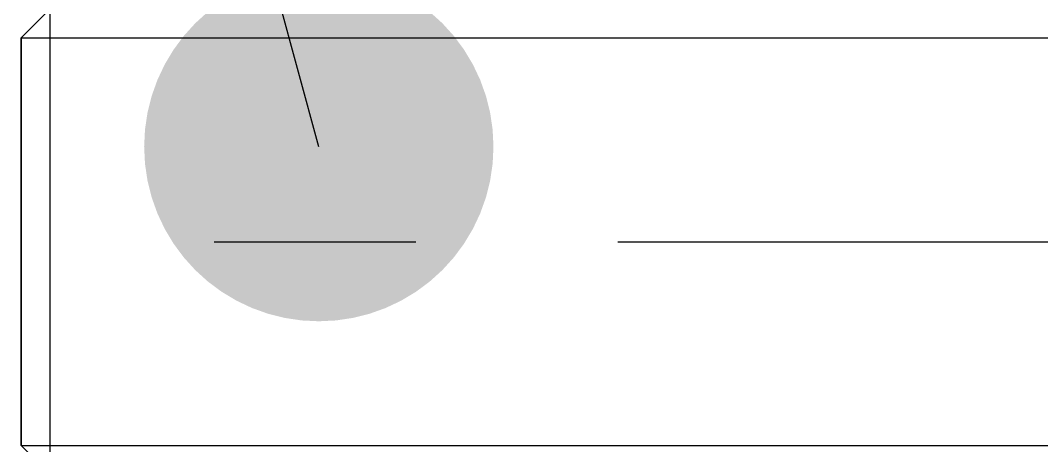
# Model space of a CAD drawing. Header units: millimetres. Extents: x 0 to 420, y 0 to 297.
# Drawn here: x 78.15 to 86.92, y 215.34 to 218.99 of the extents above; entities that cross this region are included whole.
import ezdxf

# ---------------------------------------------------------------- set-up
doc = ezdxf.new("R2010")
doc.units = ezdxf.units.MM
doc.header["$LTSCALE"] = 23.1
doc.linetypes.add('CENTER', pattern=[0.6, 0.375, -0.075, 0.075, -0.075])
doc.layers.get('0').update_dxf_attribs({"linetype": 'CONTINUOUS'})
doc.layers.add('ALL_AXIS', color=7, linetype='CONTINUOUS')
doc.layers.add('ALL_CHAMFER', color=7, linetype='CONTINUOUS')
doc.styles.get("Standard").update_dxf_attribs({"font": 'txt', "width": 0.7})
doc.dimstyles.get("Standard").update_dxf_attribs({"dimtxt": 3.5, "dimasz": 3, "dimexe": 0.18, "dimexo": 0.0625, "dimgap": 0.09, "dimtad": 1, "dimdec": 5, "dimdsep": 46, "dimtxsty": 'STANDARD', "dimblk": '_FILLED', "dimblk1": '_FILLED', "dimblk2": '_FILLED', "dimcen": 0.09, "dimadec": 0, "dimazin": 0, "dimtol": 1, "dimtp": 1e-05, "dimtm": 1e-05, "dimtfac": 1, "dimtdec": 5, "dimtofl": 0, "dimtmove": 0, "dimatfit": 3, "dimldrblk": '_FILLED', "dimfxl": 1, "dimtolj": 1, "dimarcsym": 0})

# ---------------------------------------------------------------- blocks, each defined once
blk = doc.blocks.new('_FILLED')
at = {"color": 0, "linetype": 'BYBLOCK'}
blk.add_solid([(0, 0), (-1, 0.1667), (-1, -0.1667)], dxfattribs=at)

msp = doc.modelspace()

# ---------------------------------------------------------------- linework, layer by layer
at = {"color": 7, "linetype": 'CONTINUOUS'}
msp.add_line((78.1610861, 218.8391115), (78.1610861, 215.3391115), dxfattribs=at)
at = {"color": 2, "linetype": 'CONTINUOUS'}
for p, q in [((78.1610861, 218.8391115), (90.6610861, 218.8391115)), ((78.1610861, 215.3391115), (90.6610861, 215.3391115))]:
    msp.add_line(p, q, dxfattribs=at)
at = {"layer": 'ALL_AXIS', "color": 7, "linetype": 'CENTER'}
msp.add_line((41.703791, 217.0891115), (100.4205451, 217.0891115), dxfattribs=at)
at = {"layer": 'ALL_CHAMFER', "color": 7, "linetype": 'CONTINUOUS'}
for p, q in [((78.4110861, 219.0891115), (78.1610861, 218.8391115)), ((78.4110861, 215.0891115), (78.4110861, 219.0891115)), ((78.1610861, 215.3391115), (78.1610861, 218.8391115)), ((78.4110861, 215.0891115), (78.1610861, 215.3391115))]:
    msp.add_line(p, q, dxfattribs=at)

# ---------------------------------------------------------------- leaders
at = {"color": 2, "linetype": 'CONTINUOUS'}
msp.add_leader([(80.716891, 217.9055737), (72.4606711, 248.3391115)], dimstyle='STANDARD', override={"dimtad": 0, "dimldrblk": 'DOT'}, dxfattribs=at)

doc.saveas('drawing.dxf')
